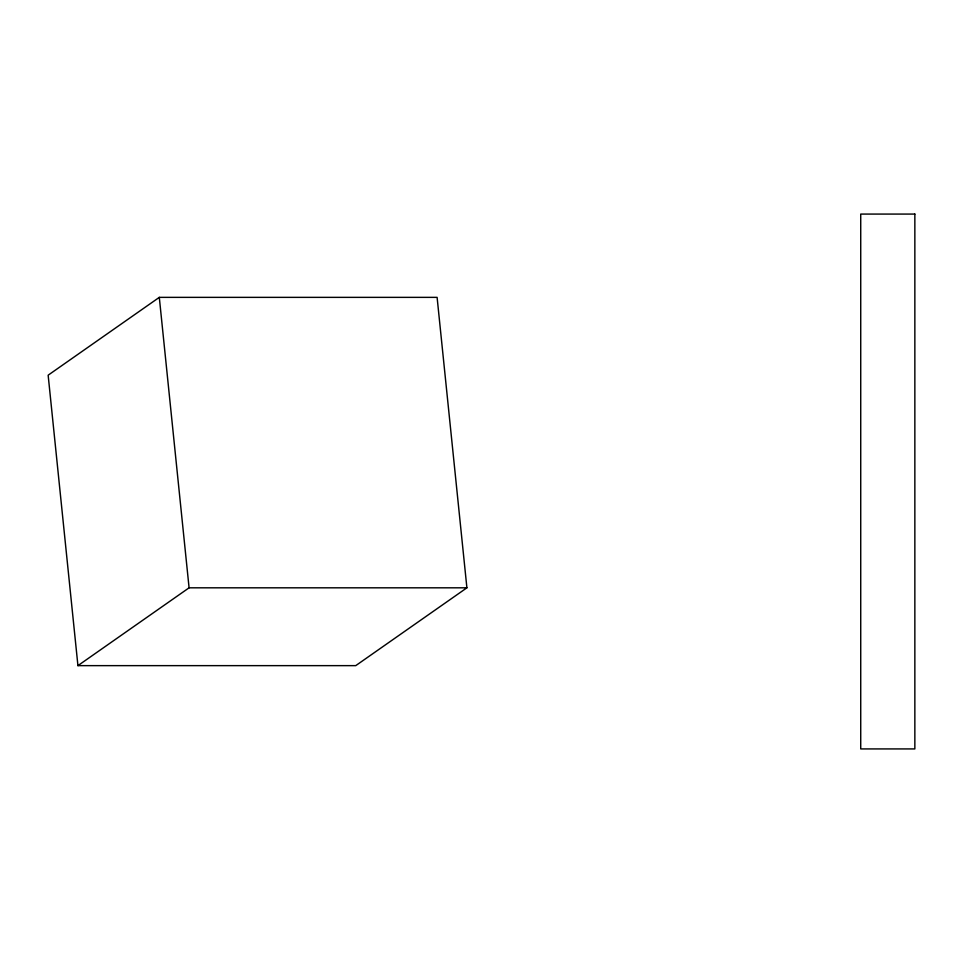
<?xml version="1.0" encoding="UTF-8"?>
<svg xmlns="http://www.w3.org/2000/svg" width="963" height="963" viewBox="0 0 963 963"><rect width="100%" height="100%" fill="white"/><g stroke="black" fill="none" stroke-linecap="round" stroke-linejoin="round"><path stroke-width="1.44" d="M159.304 297.362L48.15 375.185L77.931 665.638L355.744 665.638L466.899 587.815L437.106 297.362L159.304 297.362L189.085 587.815L77.931 665.638M189.085 587.815L466.899 587.815M914.85 214.075L860.729 214.075L860.729 748.925L914.85 748.925L914.85 214.075"/></g></svg>
